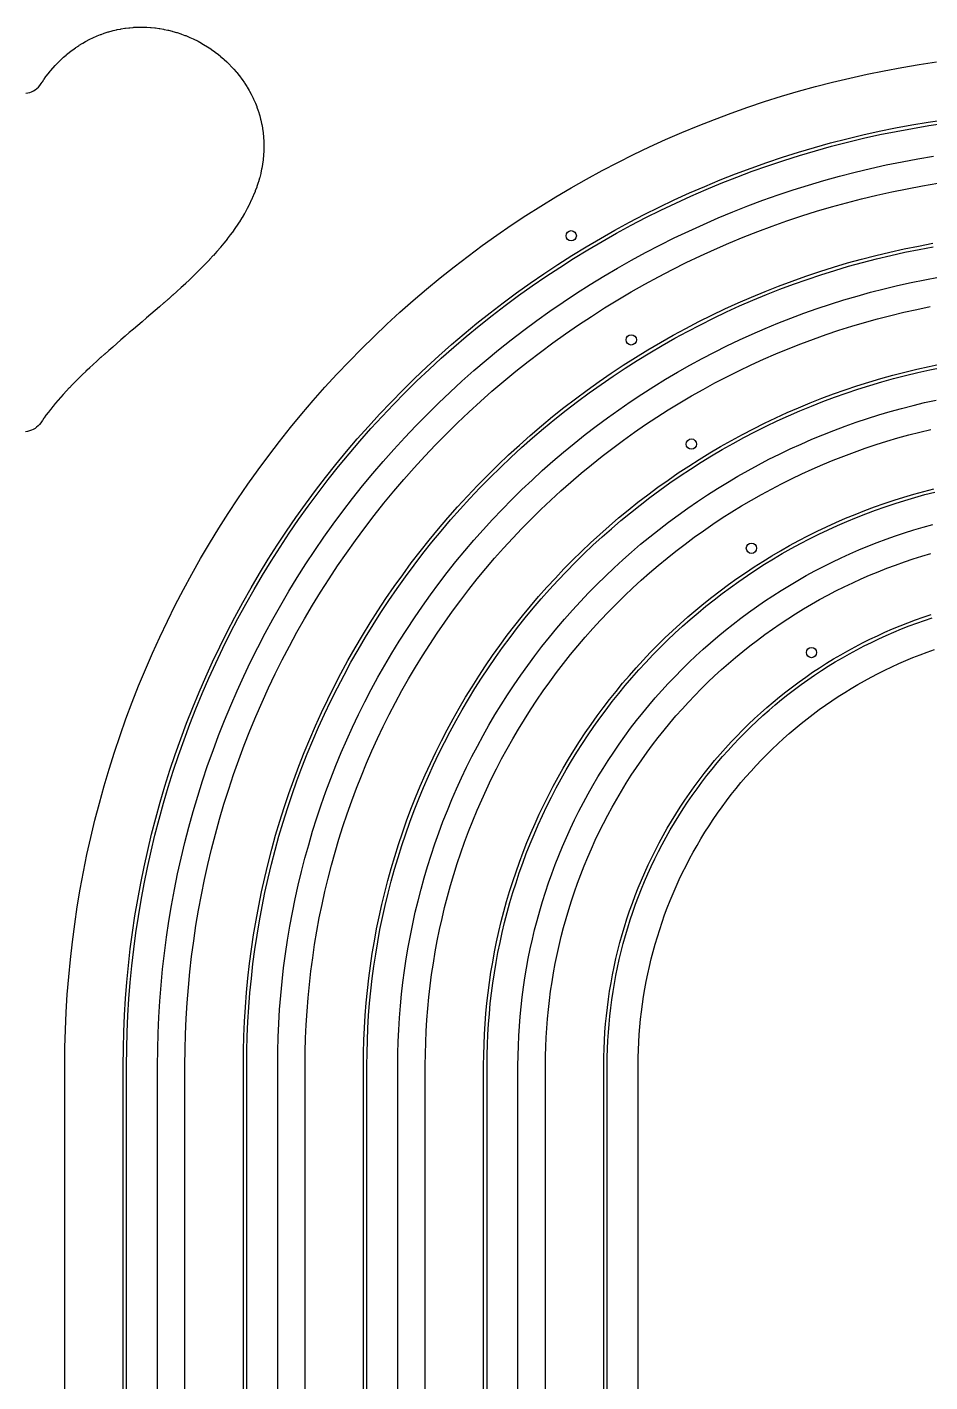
# Model space of a CAD drawing. Header units: metres. Extents: x 9 to 1211, y 9 to 2781.
# Drawn here: x 610 to 873, y 1001.8 to 1396.3 of the extents above; entities that cross this region are included whole.
import ezdxf

# ---------------------------------------------------------------- set-up
doc = ezdxf.new("R2010")
doc.units = ezdxf.units.M
for name, color, linetype in [('ACIKLIK', 5, 'Continuous'), ('ASKI_DELIK', 6, 'Continuous'), ('CAM_SABLON', 4, 'Continuous'), ('DIS_KENAR_V91_Z3', 1, 'Continuous'), ('LAMBA_T4_Z4', 3, 'Continuous')]:
    doc.layers.add(name, color=color, linetype=linetype)

msp = doc.modelspace()

# ---------------------------------------------------------------- linework, layer by layer
at = {"layer": 'ACIKLIK'}
for points in [[(648, 304.12), (648, 1093.88), (648, 1093.88), (648.04, 1098.68), (648.16, 1103.35), (648.37, 1108.03), (648.65, 1112.69), (649.02, 1117.36), (649.47, 1122.01), (650, 1126.66), (650.61, 1131.3), (651.3, 1135.92), (652.07, 1140.54), (652.92, 1145.14), (653.86, 1149.72), (654.87, 1154.29), (655.96, 1158.83), (657.13, 1163.36), (658.38, 1167.87), (659.71, 1172.36), (661.12, 1176.82), (662.6, 1181.25), (664.16, 1185.66), (665.8, 1190.04), (667.52, 1194.39), (669.31, 1198.72), (671.17, 1203.01), (673.11, 1207.26), (675.12, 1211.48), (677.21, 1215.67), (679.37, 1219.82), (681.6, 1223.93), (683.91, 1228), (686.28, 1232.03), (688.72, 1236.02), (691.24, 1239.96), (693.82, 1243.86), (696.47, 1247.72), (699.18, 1251.53), (701.97, 1255.29), (704.81, 1259), (707.73, 1262.66), (710.7, 1266.27), (713.74, 1269.82), (716.84, 1273.33), (720, 1276.77), (723.22, 1280.17), (726.5, 1283.5), (729.83, 1286.78), (733.23, 1290), (736.67, 1293.16), (740.18, 1296.26), (743.73, 1299.3), (747.34, 1302.27), (751, 1305.19), (754.71, 1308.03), (758.47, 1310.82), (762.28, 1313.53), (766.14, 1316.18), (770.04, 1318.76), (773.98, 1321.28), (777.97, 1323.72), (782, 1326.09), (786.07, 1328.4), (790.18, 1330.63), (794.33, 1332.79), (798.52, 1334.88), (802.74, 1336.89), (806.99, 1338.83), (811.28, 1340.69), (815.61, 1342.48), (819.96, 1344.2), (824.34, 1345.84), (828.75, 1347.4), (833.18, 1348.88), (837.64, 1350.29), (842.13, 1351.62), (846.64, 1352.87), (851.17, 1354.04), (855.71, 1355.13), (860.28, 1356.14), (864.86, 1357.08), (869.46, 1357.93), (874.08, 1358.7)], [(683, 304.12), (683, 1093.88), (683, 1093.88), (683.04, 1098.07), (683.14, 1102.13), (683.32, 1106.19), (683.57, 1110.25), (683.89, 1114.31), (684.28, 1118.36), (684.74, 1122.4), (685.27, 1126.43), (685.87, 1130.45), (686.54, 1134.46), (687.28, 1138.46), (688.09, 1142.44), (688.97, 1146.41), (689.92, 1150.37), (690.94, 1154.3), (692.03, 1158.22), (693.18, 1162.12), (694.4, 1166), (695.7, 1169.86), (697.05, 1173.69), (698.48, 1177.5), (699.97, 1181.28), (701.52, 1185.04), (703.14, 1188.77), (704.83, 1192.47), (706.58, 1196.14), (708.4, 1199.78), (710.27, 1203.39), (712.21, 1206.96), (714.22, 1210.5), (716.28, 1214), (718.41, 1217.47), (720.59, 1220.9), (722.84, 1224.29), (725.14, 1227.64), (727.5, 1230.95), (729.92, 1234.22), (732.39, 1237.45), (734.93, 1240.63), (737.51, 1243.77), (740.15, 1246.86), (742.85, 1249.91), (745.6, 1252.9), (748.39, 1255.85), (751.24, 1258.76), (754.15, 1261.61), (757.1, 1264.4), (760.09, 1267.15), (763.14, 1269.85), (766.23, 1272.49), (769.37, 1275.07), (772.55, 1277.61), (775.78, 1280.08), (779.05, 1282.5), (782.36, 1284.86), (785.71, 1287.16), (789.1, 1289.41), (792.53, 1291.59), (796, 1293.72), (799.5, 1295.78), (803.04, 1297.79), (806.61, 1299.73), (810.22, 1301.6), (813.86, 1303.42), (817.53, 1305.17), (821.23, 1306.86), (824.96, 1308.48), (828.72, 1310.03), (832.5, 1311.52), (836.31, 1312.95), (840.14, 1314.3), (844, 1315.6), (847.88, 1316.82), (851.78, 1317.97), (855.7, 1319.06), (859.63, 1320.08), (863.59, 1321.03), (867.56, 1321.91), (871.54, 1322.72), (875.54, 1323.46)], [(718, 304.12), (718, 1093.88), (718, 1093.88), (718.03, 1097.46), (718.12, 1100.91), (718.27, 1104.36), (718.48, 1107.81), (718.75, 1111.26), (719.09, 1114.7), (719.48, 1118.13), (719.93, 1121.56), (720.44, 1124.97), (721.01, 1128.38), (721.64, 1131.78), (722.33, 1135.17), (723.08, 1138.54), (723.88, 1141.9), (724.75, 1145.25), (725.67, 1148.58), (726.65, 1151.89), (727.69, 1155.19), (728.79, 1158.46), (729.94, 1161.72), (731.15, 1164.96), (732.42, 1168.17), (733.74, 1171.36), (735.12, 1174.53), (736.55, 1177.68), (738.04, 1180.8), (739.58, 1183.89), (741.18, 1186.95), (742.83, 1189.99), (744.53, 1193), (746.28, 1195.98), (748.09, 1198.92), (749.94, 1201.84), (751.85, 1204.72), (753.81, 1207.57), (755.82, 1210.38), (757.87, 1213.16), (759.97, 1215.9), (762.13, 1218.6), (764.32, 1221.27), (766.57, 1223.9), (768.86, 1226.49), (771.19, 1229.03), (773.57, 1231.54), (775.99, 1234.01), (778.46, 1236.43), (780.97, 1238.81), (783.51, 1241.14), (786.1, 1243.43), (788.73, 1245.68), (791.4, 1247.87), (794.1, 1250.03), (796.84, 1252.13), (799.62, 1254.18), (802.43, 1256.19), (805.28, 1258.15), (808.16, 1260.06), (811.08, 1261.91), (814.02, 1263.72), (817, 1265.47), (820.01, 1267.17), (823.05, 1268.82), (826.11, 1270.42), (829.2, 1271.96), (832.32, 1273.45), (835.47, 1274.88), (838.64, 1276.26), (841.83, 1277.58), (845.04, 1278.85), (848.28, 1280.06), (851.54, 1281.21), (854.81, 1282.31), (858.11, 1283.35), (861.42, 1284.33), (864.75, 1285.25), (868.1, 1286.12), (871.46, 1286.92), (874.83, 1287.67)], [(753, 304.12), (753, 1093.88), (753, 1093.88), (753.03, 1096.84), (753.1, 1099.69), (753.22, 1102.53), (753.4, 1105.37), (753.62, 1108.21), (753.89, 1111.04), (754.22, 1113.86), (754.59, 1116.69), (755.01, 1119.5), (755.48, 1122.3), (756, 1125.1), (756.56, 1127.89), (757.18, 1130.67), (757.84, 1133.43), (758.56, 1136.19), (759.32, 1138.93), (760.12, 1141.66), (760.98, 1144.37), (761.88, 1147.07), (762.83, 1149.75), (763.83, 1152.41), (764.87, 1155.06), (765.96, 1157.69), (767.09, 1160.3), (768.27, 1162.89), (769.5, 1165.45), (770.77, 1168), (772.08, 1170.52), (773.44, 1173.02), (774.84, 1175.5), (776.28, 1177.95), (777.77, 1180.38), (779.3, 1182.78), (780.87, 1185.15), (782.48, 1187.49), (784.13, 1189.81), (785.82, 1192.1), (787.56, 1194.35), (789.33, 1196.58), (791.14, 1198.77), (792.98, 1200.94), (794.87, 1203.07), (796.79, 1205.17), (798.75, 1207.23), (800.74, 1209.26), (802.77, 1211.25), (804.83, 1213.21), (806.93, 1215.13), (809.06, 1217.02), (811.23, 1218.86), (813.42, 1220.67), (815.65, 1222.44), (817.9, 1224.18), (820.19, 1225.87), (822.51, 1227.52), (824.85, 1229.13), (827.22, 1230.7), (829.62, 1232.23), (832.05, 1233.72), (834.5, 1235.16), (836.98, 1236.56), (839.48, 1237.92), (842, 1239.23), (844.55, 1240.5), (847.11, 1241.73), (849.7, 1242.91), (852.31, 1244.04), (854.94, 1245.13), (857.59, 1246.17), (860.25, 1247.17), (862.93, 1248.12), (865.63, 1249.02), (868.34, 1249.88), (871.07, 1250.68), (873.81, 1251.44)], [(788, 304.12), (788, 1093.88), (788, 1093.88), (788.02, 1096.23), (788.08, 1098.47), (788.18, 1100.7), (788.31, 1102.93), (788.49, 1105.16), (788.7, 1107.38), (788.96, 1109.6), (789.25, 1111.81), (789.58, 1114.02), (789.95, 1116.23), (790.35, 1118.42), (790.8, 1120.61), (791.28, 1122.79), (791.8, 1124.97), (792.36, 1127.13), (792.96, 1129.28), (793.59, 1131.42), (794.27, 1133.55), (794.97, 1135.67), (795.72, 1137.78), (796.5, 1139.87), (797.32, 1141.95), (798.18, 1144.01), (799.07, 1146.06), (799.99, 1148.09), (800.96, 1150.11), (801.95, 1152.11), (802.98, 1154.09), (804.05, 1156.06), (805.15, 1158), (806.28, 1159.92), (807.45, 1161.83), (808.65, 1163.71), (809.88, 1165.58), (811.15, 1167.42), (812.45, 1169.24), (813.78, 1171.03), (815.14, 1172.8), (816.53, 1174.55), (817.95, 1176.28), (819.4, 1177.97), (820.88, 1179.65), (822.39, 1181.3), (823.93, 1182.92), (825.49, 1184.51), (827.08, 1186.07), (828.7, 1187.61), (830.35, 1189.12), (832.03, 1190.6), (833.72, 1192.05), (835.45, 1193.47), (837.2, 1194.86), (838.97, 1196.22), (840.76, 1197.55), (842.58, 1198.85), (844.42, 1200.12), (846.29, 1201.35), (848.17, 1202.55), (850.08, 1203.72), (852, 1204.85), (853.94, 1205.95), (855.91, 1207.02), (857.89, 1208.05), (859.89, 1209.04), (861.91, 1210.01), (863.94, 1210.93), (865.99, 1211.82), (868.05, 1212.68), (870.13, 1213.5), (872.22, 1214.28), (874.33, 1215.03)]]:
    msp.add_lwpolyline(points, dxfattribs=at)
at = {"layer": 'ASKI_DELIK'}
for centre in [(768.5, 1335.51), (786, 1305.19), (803.5, 1274.86), (821, 1244.52), (838.5, 1214.17)]:
    msp.add_circle(centre, 1.5, dxfattribs=at)
at = {"layer": 'CAM_SABLON'}
for points in [[(639, 304.08), (639, 1093.92), (639, 1093.92), (639.04, 1098.83), (639.17, 1103.67), (639.38, 1108.5), (639.68, 1113.32), (640.05, 1118.14), (640.52, 1122.95), (641.07, 1127.76), (641.7, 1132.55), (642.41, 1137.33), (643.21, 1142.1), (644.09, 1146.85), (645.05, 1151.59), (646.1, 1156.31), (647.23, 1161.01), (648.44, 1165.69), (649.73, 1170.35), (651.1, 1174.99), (652.56, 1179.6), (654.09, 1184.18), (655.71, 1188.74), (657.4, 1193.27), (659.17, 1197.77), (661.02, 1202.23), (662.95, 1206.67), (664.95, 1211.06), (667.03, 1215.43), (669.19, 1219.76), (671.42, 1224.04), (673.73, 1228.29), (676.11, 1232.5), (678.57, 1236.67), (681.09, 1240.79), (683.69, 1244.86), (686.36, 1248.9), (689.1, 1252.88), (691.9, 1256.82), (694.78, 1260.7), (697.72, 1264.54), (700.73, 1268.32), (703.81, 1272.05), (706.95, 1275.73), (710.15, 1279.35), (713.42, 1282.91), (716.74, 1286.42), (720.13, 1289.87), (723.58, 1293.26), (727.09, 1296.58), (730.65, 1299.85), (734.27, 1303.05), (737.95, 1306.19), (741.68, 1309.27), (745.46, 1312.28), (749.3, 1315.22), (753.18, 1318.1), (757.12, 1320.9), (761.1, 1323.64), (765.14, 1326.31), (769.21, 1328.91), (773.33, 1331.43), (777.5, 1333.89), (781.71, 1336.27), (785.96, 1338.58), (790.24, 1340.81), (794.57, 1342.97), (798.94, 1345.05), (803.33, 1347.05), (807.77, 1348.98), (812.23, 1350.83), (816.73, 1352.6), (821.26, 1354.29), (825.82, 1355.91), (830.4, 1357.44), (835.01, 1358.9), (839.65, 1360.27), (844.31, 1361.56), (848.99, 1362.77), (853.69, 1363.9), (858.41, 1364.95), (863.15, 1365.91), (867.9, 1366.79), (872.67, 1367.59), (877.45, 1368.3)], [(674, 304.08), (674, 1093.92), (674, 1093.92), (674.04, 1098.22), (674.15, 1102.45), (674.33, 1106.67), (674.59, 1110.88), (674.92, 1115.09), (675.33, 1119.3), (675.8, 1123.49), (676.36, 1127.68), (676.98, 1131.86), (677.68, 1136.02), (678.45, 1140.18), (679.29, 1144.31), (680.2, 1148.44), (681.19, 1152.54), (682.25, 1156.63), (683.38, 1160.7), (684.57, 1164.75), (685.84, 1168.78), (687.19, 1172.79), (688.6, 1176.77), (690.07, 1180.72), (691.62, 1184.65), (693.24, 1188.56), (694.92, 1192.43), (696.67, 1196.27), (698.49, 1200.09), (700.38, 1203.87), (702.33, 1207.61), (704.34, 1211.32), (706.42, 1215), (708.57, 1218.64), (710.77, 1222.24), (713.04, 1225.8), (715.37, 1229.32), (717.77, 1232.81), (720.22, 1236.24), (722.73, 1239.64), (725.3, 1242.99), (727.93, 1246.3), (730.62, 1249.55), (733.36, 1252.77), (736.16, 1255.93), (739.01, 1259.04), (741.92, 1262.11), (744.88, 1265.12), (747.89, 1268.08), (750.96, 1270.99), (754.07, 1273.84), (757.23, 1276.64), (760.45, 1279.38), (763.7, 1282.07), (767.01, 1284.7), (770.36, 1287.27), (773.76, 1289.78), (777.19, 1292.23), (780.68, 1294.63), (784.2, 1296.96), (787.76, 1299.23), (791.36, 1301.43), (795, 1303.58), (798.68, 1305.66), (802.39, 1307.67), (806.13, 1309.62), (809.91, 1311.51), (813.73, 1313.33), (817.57, 1315.08), (821.44, 1316.76), (825.35, 1318.38), (829.28, 1319.93), (833.23, 1321.4), (837.21, 1322.81), (841.22, 1324.16), (845.25, 1325.43), (849.3, 1326.62), (853.37, 1327.75), (857.46, 1328.81), (861.56, 1329.8), (865.69, 1330.71), (869.82, 1331.55), (873.98, 1332.32)], [(709, 304.08), (709, 1093.92), (709, 1093.92), (709.03, 1097.61), (709.13, 1101.22), (709.28, 1104.83), (709.5, 1108.44), (709.79, 1112.04), (710.13, 1115.64), (710.54, 1119.23), (711.02, 1122.81), (711.55, 1126.38), (712.15, 1129.95), (712.8, 1133.5), (713.52, 1137.04), (714.31, 1140.56), (715.15, 1144.08), (716.05, 1147.58), (717.02, 1151.06), (718.05, 1154.52), (719.13, 1157.97), (720.28, 1161.39), (721.48, 1164.8), (722.75, 1168.18), (724.07, 1171.54), (725.46, 1174.88), (726.9, 1178.19), (728.39, 1181.48), (729.95, 1184.74), (731.56, 1187.98), (733.23, 1191.18), (734.95, 1194.36), (736.73, 1197.5), (738.57, 1200.61), (740.45, 1203.69), (742.4, 1206.74), (744.39, 1209.75), (746.44, 1212.73), (748.53, 1215.67), (750.68, 1218.58), (752.88, 1221.44), (755.13, 1224.27), (757.43, 1227.06), (759.78, 1229.8), (762.17, 1232.51), (764.61, 1235.17), (767.1, 1237.79), (769.63, 1240.37), (772.21, 1242.9), (774.83, 1245.39), (777.49, 1247.83), (780.2, 1250.22), (782.94, 1252.57), (785.73, 1254.87), (788.56, 1257.12), (791.42, 1259.32), (794.33, 1261.47), (797.27, 1263.56), (800.25, 1265.61), (803.26, 1267.6), (806.31, 1269.55), (809.39, 1271.43), (812.5, 1273.27), (815.64, 1275.05), (818.82, 1276.77), (822.02, 1278.44), (825.26, 1280.05), (828.52, 1281.61), (831.81, 1283.1), (835.12, 1284.54), (838.46, 1285.93), (841.82, 1287.25), (845.2, 1288.52), (848.61, 1289.72), (852.03, 1290.87), (855.48, 1291.95), (858.94, 1292.98), (862.42, 1293.95), (865.92, 1294.85), (869.44, 1295.69), (872.96, 1296.48), (876.5, 1297.2)], [(744, 304.08), (744, 1093.92), (744, 1093.92), (744.03, 1097), (744.11, 1100), (744.24, 1103), (744.42, 1106), (744.66, 1108.99), (744.94, 1111.98), (745.28, 1114.96), (745.67, 1117.94), (746.12, 1120.91), (746.61, 1123.87), (747.16, 1126.82), (747.76, 1129.76), (748.41, 1132.69), (749.11, 1135.61), (749.86, 1138.52), (750.66, 1141.41), (751.52, 1144.29), (752.42, 1147.15), (753.37, 1150), (754.37, 1152.83), (755.42, 1155.64), (756.53, 1158.43), (757.67, 1161.21), (758.87, 1163.96), (760.12, 1166.69), (761.41, 1169.4), (762.75, 1172.09), (764.13, 1174.75), (765.57, 1177.39), (767.04, 1180), (768.57, 1182.59), (770.14, 1185.15), (771.75, 1187.68), (773.41, 1190.18), (775.11, 1192.65), (776.85, 1195.1), (778.64, 1197.51), (780.46, 1199.89), (782.33, 1202.24), (784.24, 1204.56), (786.19, 1206.84), (788.18, 1209.09), (790.21, 1211.3), (792.27, 1213.48), (794.38, 1215.62), (796.52, 1217.73), (798.7, 1219.79), (800.91, 1221.82), (803.16, 1223.81), (805.44, 1225.76), (807.76, 1227.67), (810.11, 1229.54), (812.49, 1231.36), (814.9, 1233.15), (817.35, 1234.89), (819.82, 1236.59), (822.32, 1238.25), (824.85, 1239.86), (827.41, 1241.43), (830, 1242.96), (832.61, 1244.43), (835.25, 1245.87), (837.91, 1247.25), (840.6, 1248.59), (843.31, 1249.88), (846.04, 1251.13), (848.79, 1252.33), (851.57, 1253.47), (854.36, 1254.58), (857.17, 1255.63), (860, 1256.63), (862.85, 1257.58), (865.71, 1258.48), (868.59, 1259.34), (871.48, 1260.14), (874.39, 1260.89)], [(779, 304.08), (779, 1093.92), (779, 1093.92), (779.02, 1096.39), (779.08, 1098.78), (779.19, 1101.17), (779.33, 1103.56), (779.52, 1105.94), (779.75, 1108.32), (780.02, 1110.7), (780.33, 1113.07), (780.69, 1115.43), (781.08, 1117.79), (781.52, 1120.14), (781.99, 1122.48), (782.51, 1124.82), (783.07, 1127.14), (783.67, 1129.46), (784.31, 1131.76), (784.99, 1134.05), (785.71, 1136.34), (786.46, 1138.6), (787.26, 1140.86), (788.1, 1143.1), (788.98, 1145.32), (789.89, 1147.53), (790.84, 1149.72), (791.84, 1151.9), (792.87, 1154.06), (793.93, 1156.2), (795.04, 1158.32), (796.18, 1160.42), (797.36, 1162.5), (798.57, 1164.56), (799.82, 1166.6), (801.1, 1168.62), (802.42, 1170.61), (803.78, 1172.58), (805.17, 1174.53), (806.59, 1176.45), (808.04, 1178.35), (809.53, 1180.22), (811.05, 1182.06), (812.61, 1183.88), (814.19, 1185.67), (815.81, 1187.43), (817.45, 1189.17), (819.13, 1190.87), (820.83, 1192.55), (822.57, 1194.19), (824.33, 1195.81), (826.12, 1197.39), (827.94, 1198.95), (829.78, 1200.47), (831.65, 1201.96), (833.55, 1203.41), (835.47, 1204.83), (837.42, 1206.22), (839.39, 1207.58), (841.38, 1208.9), (843.4, 1210.18), (845.44, 1211.43), (847.5, 1212.64), (849.58, 1213.82), (851.68, 1214.96), (853.8, 1216.07), (855.94, 1217.13), (858.1, 1218.16), (860.28, 1219.16), (862.47, 1220.11), (864.68, 1221.02), (866.9, 1221.9), (869.14, 1222.74), (871.4, 1223.54), (873.66, 1224.29)]]:
    msp.add_lwpolyline(points, dxfattribs=at)
at = {"layer": 'DIS_KENAR_V91_Z3'}
for points in [[(609.6, 1377), (610.19, 1377.09), (610.77, 1377.23), (611.33, 1377.44), (611.87, 1377.7), (612.38, 1378.01), (612.86, 1378.37), (613.3, 1378.78), (613.69, 1379.23), (614.13, 1379.84), (614.36, 1380.2), (614.45, 1380.33), (614.92, 1381.02), (615.01, 1381.15), (615.5, 1381.84), (615.6, 1381.97), (616.12, 1382.66), (616.22, 1382.79), (616.77, 1383.47), (616.88, 1383.6), (617.46, 1384.28), (617.57, 1384.41), (618.17, 1385.08), (618.29, 1385.2), (618.92, 1385.86), (619.05, 1385.99), (619.7, 1386.63), (619.84, 1386.76), (620.52, 1387.39), (620.65, 1387.51), (621.36, 1388.13), (621.5, 1388.25), (622.23, 1388.85), (622.38, 1388.97), (623.14, 1389.54), (623.29, 1389.66), (624.07, 1390.21), (624.23, 1390.33), (625.03, 1390.86), (625.2, 1390.97), (626.02, 1391.48), (626.2, 1391.58), (627.04, 1392.06), (627.22, 1392.16), (628.08, 1392.62), (628.27, 1392.71), (629.15, 1393.14), (629.34, 1393.23), (630.24, 1393.62), (630.44, 1393.7), (631.35, 1394.07), (631.56, 1394.15), (632.49, 1394.48), (632.7, 1394.55), (633.64, 1394.85), (633.85, 1394.91), (634.82, 1395.18), (635.03, 1395.24), (636.01, 1395.47), (636.22, 1395.52), (637.21, 1395.71), (637.43, 1395.75), (638.43, 1395.92), (638.65, 1395.95), (639.67, 1396.07), (639.89, 1396.1), (640.91, 1396.18), (641.13, 1396.2), (642.16, 1396.25), (642.39, 1396.26), (643.42, 1396.27), (643.64, 1396.27), (644.69, 1396.24), (644.91, 1396.23), (645.95, 1396.16), (646.18, 1396.15), (647.23, 1396.04), (647.44, 1396.01), (648.5, 1395.87), (648.71, 1395.84), (649.76, 1395.65), (649.98, 1395.61), (651.03, 1395.39), (651.24, 1395.34), (652.28, 1395.08), (652.5, 1395.02), (653.54, 1394.72), (653.74, 1394.65), (654.78, 1394.31), (654.98, 1394.24), (656, 1393.86), (656.2, 1393.78), (657.22, 1393.36), (657.42, 1393.28), (658.42, 1392.82), (658.61, 1392.73), (659.6, 1392.24), (659.79, 1392.14), (660.76, 1391.61), (660.95, 1391.51), (661.9, 1390.94), (662.08, 1390.83), (663.02, 1390.23), (663.2, 1390.12), (664.11, 1389.48), (664.29, 1389.36), (665.18, 1388.7), (665.35, 1388.57), (666.22, 1387.87), (666.38, 1387.73), (667.22, 1387.01), (667.38, 1386.87), (668.2, 1386.11), (668.35, 1385.96), (669.14, 1385.18), (669.29, 1385.03), (670.05, 1384.22), (670.19, 1384.06), (670.92, 1383.23), (671.06, 1383.06), (671.75, 1382.2), (671.88, 1382.03), (672.54, 1381.15), (672.67, 1380.97), (673.29, 1380.08), (673.42, 1379.89), (674, 1378.97), (674.12, 1378.78), (674.67, 1377.85), (674.78, 1377.65), (675.29, 1376.7), (675.4, 1376.5), (675.87, 1375.53), (675.97, 1375.32), (676.4, 1374.35), (676.49, 1374.13), (676.88, 1373.14), (676.96, 1372.92), (677.32, 1371.92), (677.39, 1371.7), (677.7, 1370.68), (677.77, 1370.46), (678.04, 1369.43), (678.1, 1369.2), (678.33, 1368.17), (678.38, 1367.94), (678.56, 1366.9), (678.6, 1366.66), (678.75, 1365.62), (678.78, 1365.38), (678.88, 1364.33), (678.9, 1364.09), (678.97, 1363.03), (678.98, 1362.79), (679, 1361.72), (679, 1361.49), (678.98, 1360.42), (678.97, 1360.18), (678.9, 1359.1), (678.88, 1358.87), (678.78, 1357.79), (678.75, 1357.56), (678.6, 1356.47), (678.57, 1356.25), (678.37, 1355.16), (678.33, 1354.94), (678.1, 1353.84), (678.05, 1353.63), (677.77, 1352.52), (677.71, 1352.32), (677.39, 1351.21), (677.32, 1351.01), (676.96, 1349.9), (676.89, 1349.71), (676.48, 1348.59), (676.41, 1348.41), (675.96, 1347.29), (675.88, 1347.12), (675.38, 1345.99), (675.31, 1345.83), (674.77, 1344.7), (674.69, 1344.54), (674.1, 1343.42), (674.02, 1343.27), (673.4, 1342.14), (673.31, 1341.99), (672.65, 1340.86), (672.57, 1340.73), (671.86, 1339.6), (671.78, 1339.47), (671.03, 1338.34), (670.95, 1338.22), (670.16, 1337.09), (670.08, 1336.98), (669.25, 1335.85), (669.18, 1335.75), (668.31, 1334.61), (668.24, 1334.52), (667.37, 1333.43), (667.3, 1333.34), (666.37, 1332.21), (666.3, 1332.13), (665.33, 1331), (665.26, 1330.92), (664.26, 1329.79), (664.2, 1329.72), (663.17, 1328.6), (663.11, 1328.53), (662.05, 1327.41), (661.99, 1327.35), (660.91, 1326.23), (660.85, 1326.18), (659.74, 1325.06), (659.69, 1325.01), (658.56, 1323.9), (658.51, 1323.85), (657.36, 1322.74), (657.32, 1322.7), (656.14, 1321.59), (656.1, 1321.56), (654.91, 1320.45), (654.88, 1320.42), (653.67, 1319.32), (653.64, 1319.29), (652.42, 1318.19), (652.39, 1318.17), (651.16, 1317.07), (651.13, 1317.05), (649.89, 1315.96), (649.87, 1315.94), (648.62, 1314.85), (648.6, 1314.84), (647.35, 1313.75), (647.33, 1313.74), (646.08, 1312.66), (646.07, 1312.65), (644.8, 1311.57), (644.8, 1311.57), (643.54, 1310.49), (642.27, 1309.42), (641.02, 1308.35), (639.78, 1307.3), (638.55, 1306.24), (637.34, 1305.2), (636.13, 1304.16), (634.94, 1303.12), (633.77, 1302.1), (632.61, 1301.07), (632.57, 1301.04), (631.47, 1300.05), (631.43, 1300.02), (630.36, 1299.04), (630.32, 1299), (629.27, 1298.04), (629.22, 1298), (628.2, 1297.05), (628.15, 1297), (627.16, 1296.06), (627.1, 1296.01), (626.14, 1295.08), (626.08, 1295.03), (625.15, 1294.11), (625.09, 1294.05), (624.18, 1293.15), (624.12, 1293.09), (623.25, 1292.2), (623.18, 1292.13), (622.34, 1291.26), (622.27, 1291.19), (621.47, 1290.33), (621.4, 1290.25), (620.62, 1289.41), (620.55, 1289.33), (619.81, 1288.51), (619.73, 1288.42), (619.02, 1287.61), (618.95, 1287.52), (618.27, 1286.73), (618.19, 1286.63), (617.55, 1285.86), (617.47, 1285.76), (616.87, 1285.01), (616.79, 1284.9), (616.21, 1284.17), (616.13, 1284.06), (615.59, 1283.35), (615.51, 1283.24), (615, 1282.54), (614.92, 1282.43), (614.45, 1281.76), (614.36, 1281.63), (613.96, 1281.04), (613.61, 1280.58), (613.21, 1280.15), (612.78, 1279.76), (612.31, 1279.41), (611.81, 1279.12), (611.28, 1278.87), (610.73, 1278.67), (610.16, 1278.53), (609.58, 1278.45)], [(621, 304), (621, 1094), (621, 1094), (621.04, 1099.15), (621.18, 1104.3), (621.4, 1109.44), (621.72, 1114.58), (622.12, 1119.71), (622.62, 1124.84), (623.2, 1129.95), (623.87, 1135.06), (624.63, 1140.15), (625.48, 1145.23), (626.42, 1150.29), (627.45, 1155.33), (628.56, 1160.36), (629.76, 1165.37), (631.05, 1170.35), (632.43, 1175.31), (633.89, 1180.25), (635.44, 1185.16), (637.07, 1190.04), (638.79, 1194.9), (640.59, 1199.72), (642.48, 1204.51), (644.45, 1209.27), (646.5, 1213.99), (648.64, 1218.67), (650.86, 1223.32), (653.15, 1227.93), (655.53, 1232.49), (657.99, 1237.02), (660.52, 1241.5), (663.14, 1245.94), (665.83, 1250.33), (668.59, 1254.67), (671.43, 1258.96), (674.35, 1263.21), (677.34, 1267.4), (680.4, 1271.54), (683.54, 1275.62), (686.74, 1279.65), (690.02, 1283.62), (693.36, 1287.54), (696.77, 1291.39), (700.25, 1295.19), (703.79, 1298.92), (707.4, 1302.6), (711.08, 1306.21), (714.81, 1309.75), (718.61, 1313.23), (722.46, 1316.64), (726.38, 1319.98), (730.35, 1323.26), (734.38, 1326.46), (738.46, 1329.6), (742.6, 1332.66), (746.79, 1335.65), (751.04, 1338.57), (755.33, 1341.41), (759.67, 1344.17), (764.06, 1346.86), (768.5, 1349.48), (772.98, 1352.01), (777.51, 1354.47), (782.07, 1356.85), (786.68, 1359.14), (791.33, 1361.36), (796.01, 1363.5), (800.73, 1365.55), (805.49, 1367.52), (810.28, 1369.41), (815.1, 1371.21), (819.96, 1372.93), (824.84, 1374.56), (829.75, 1376.11), (834.69, 1377.57), (839.65, 1378.95), (844.63, 1380.24), (849.64, 1381.44), (854.67, 1382.55), (859.71, 1383.58), (864.77, 1384.52), (869.85, 1385.37), (874.94, 1386.13)], [(656, 304), (656, 1094), (656, 1094), (656.04, 1098.54), (656.16, 1103.07), (656.36, 1107.61), (656.63, 1112.14), (656.99, 1116.66), (657.42, 1121.18), (657.94, 1125.69), (658.53, 1130.19), (659.2, 1134.67), (659.95, 1139.15), (660.78, 1143.61), (661.68, 1148.06), (662.66, 1152.49), (663.72, 1156.9), (664.86, 1161.29), (666.07, 1165.67), (667.36, 1170.02), (668.73, 1174.34), (670.17, 1178.65), (671.68, 1182.93), (673.27, 1187.18), (674.93, 1191.4), (676.67, 1195.59), (678.48, 1199.75), (680.36, 1203.88), (682.31, 1207.98), (684.34, 1212.04), (686.43, 1216.06), (688.6, 1220.05), (690.83, 1224), (693.14, 1227.91), (695.51, 1231.78), (697.95, 1235.61), (700.45, 1239.39), (703.02, 1243.13), (705.66, 1246.82), (708.35, 1250.47), (711.12, 1254.07), (713.94, 1257.62), (716.83, 1261.12), (719.78, 1264.58), (722.78, 1267.97), (725.85, 1271.32), (728.97, 1274.61), (732.15, 1277.85), (735.39, 1281.03), (738.68, 1284.15), (742.03, 1287.22), (745.42, 1290.22), (748.88, 1293.17), (752.38, 1296.06), (755.93, 1298.88), (759.53, 1301.65), (763.18, 1304.34), (766.87, 1306.98), (770.61, 1309.55), (774.39, 1312.05), (778.22, 1314.49), (782.09, 1316.86), (786, 1319.17), (789.95, 1321.4), (793.94, 1323.57), (797.96, 1325.66), (802.02, 1327.69), (806.12, 1329.64), (810.25, 1331.52), (814.41, 1333.33), (818.6, 1335.07), (822.82, 1336.73), (827.07, 1338.32), (831.35, 1339.83), (835.66, 1341.27), (839.98, 1342.64), (844.33, 1343.93), (848.71, 1345.14), (853.1, 1346.28), (857.51, 1347.34), (861.94, 1348.32), (866.39, 1349.22), (870.85, 1350.05), (875.33, 1350.8)], [(691, 304), (691, 1094), (691, 1094), (691.03, 1097.93), (691.14, 1101.85), (691.31, 1105.78), (691.55, 1109.7), (691.86, 1113.61), (692.23, 1117.52), (692.68, 1121.42), (693.19, 1125.31), (693.77, 1129.2), (694.42, 1133.07), (695.13, 1136.93), (695.92, 1140.78), (696.77, 1144.61), (697.68, 1148.43), (698.67, 1152.23), (699.72, 1156.02), (700.83, 1159.78), (702.01, 1163.53), (703.26, 1167.25), (704.57, 1170.95), (705.94, 1174.63), (707.38, 1178.29), (708.89, 1181.91), (710.45, 1185.52), (712.08, 1189.09), (713.77, 1192.63), (715.52, 1196.15), (717.34, 1199.63), (719.21, 1203.08), (721.14, 1206.5), (723.14, 1209.88), (725.19, 1213.23), (727.3, 1216.54), (729.47, 1219.82), (731.69, 1223.05), (733.97, 1226.25), (736.31, 1229.41), (738.7, 1232.52), (741.14, 1235.6), (743.64, 1238.63), (746.19, 1241.61), (748.79, 1244.55), (751.45, 1247.45), (754.15, 1250.3), (756.9, 1253.1), (759.7, 1255.85), (762.55, 1258.55), (765.45, 1261.21), (768.39, 1263.81), (771.37, 1266.36), (774.4, 1268.86), (777.48, 1271.3), (780.59, 1273.69), (783.75, 1276.03), (786.95, 1278.31), (790.18, 1280.53), (793.46, 1282.7), (796.77, 1284.81), (800.12, 1286.86), (803.5, 1288.86), (806.92, 1290.79), (810.37, 1292.66), (813.85, 1294.48), (817.37, 1296.23), (820.91, 1297.92), (824.48, 1299.55), (828.09, 1301.11), (831.71, 1302.62), (835.37, 1304.06), (839.05, 1305.43), (842.75, 1306.74), (846.47, 1307.99), (850.22, 1309.17), (853.98, 1310.28), (857.77, 1311.33), (861.57, 1312.32), (865.39, 1313.23), (869.22, 1314.08), (873.07, 1314.87)], [(726, 304), (726, 1094), (726, 1094), (726.03, 1097.32), (726.12, 1100.63), (726.26, 1103.94), (726.46, 1107.25), (726.72, 1110.56), (727.04, 1113.86), (727.42, 1117.16), (727.85, 1120.44), (728.34, 1123.72), (728.89, 1126.99), (729.49, 1130.25), (730.15, 1133.5), (730.87, 1136.74), (731.64, 1139.97), (732.47, 1143.18), (733.36, 1146.37), (734.3, 1149.55), (735.3, 1152.71), (736.35, 1155.86), (737.46, 1158.98), (738.62, 1162.09), (739.84, 1165.18), (741.1, 1168.24), (742.43, 1171.28), (743.8, 1174.3), (745.23, 1177.29), (746.71, 1180.26), (748.24, 1183.2), (749.82, 1186.11), (751.46, 1189), (753.14, 1191.86), (754.87, 1194.68), (756.65, 1197.48), (758.48, 1200.25), (760.36, 1202.98), (762.29, 1205.68), (764.26, 1208.34), (766.28, 1210.98), (768.34, 1213.57), (770.45, 1216.13), (772.61, 1218.65), (774.8, 1221.13), (777.04, 1223.58), (779.33, 1225.99), (781.65, 1228.35), (784.01, 1230.67), (786.42, 1232.96), (788.87, 1235.2), (791.35, 1237.39), (793.87, 1239.55), (796.43, 1241.66), (799.02, 1243.72), (801.66, 1245.74), (804.32, 1247.71), (807.02, 1249.64), (809.75, 1251.52), (812.52, 1253.35), (815.32, 1255.13), (818.14, 1256.86), (821, 1258.54), (823.89, 1260.18), (826.8, 1261.76), (829.74, 1263.29), (832.71, 1264.77), (835.7, 1266.2), (838.72, 1267.57), (841.76, 1268.9), (844.82, 1270.16), (847.91, 1271.38), (851.02, 1272.54), (854.14, 1273.65), (857.29, 1274.7), (860.45, 1275.7), (863.63, 1276.64), (866.82, 1277.53), (870.03, 1278.36), (873.26, 1279.13)], [(761, 304), (761, 1094), (761, 1094), (761.02, 1096.71), (761.09, 1099.41), (761.21, 1102.11), (761.38, 1104.81), (761.59, 1107.51), (761.85, 1110.2), (762.16, 1112.89), (762.51, 1115.57), (762.91, 1118.25), (763.35, 1120.92), (763.85, 1123.58), (764.39, 1126.23), (764.97, 1128.87), (765.6, 1131.5), (766.28, 1134.12), (767, 1136.72), (767.77, 1139.32), (768.59, 1141.9), (769.44, 1144.46), (770.35, 1147.01), (771.3, 1149.55), (772.29, 1152.06), (773.32, 1154.56), (774.4, 1157.04), (775.52, 1159.51), (776.69, 1161.95), (777.89, 1164.37), (779.14, 1166.77), (780.43, 1169.15), (781.77, 1171.5), (783.14, 1173.83), (784.55, 1176.14), (786.01, 1178.42), (787.5, 1180.67), (789.03, 1182.9), (790.6, 1185.11), (792.21, 1187.28), (793.86, 1189.43), (795.54, 1191.54), (797.26, 1193.63), (799.02, 1195.69), (800.81, 1197.72), (802.64, 1199.71), (804.5, 1201.67), (806.4, 1203.6), (808.33, 1205.5), (810.29, 1207.36), (812.28, 1209.19), (814.31, 1210.98), (816.37, 1212.74), (818.46, 1214.46), (820.57, 1216.14), (822.72, 1217.79), (824.89, 1219.4), (827.1, 1220.97), (829.33, 1222.5), (831.58, 1223.99), (833.86, 1225.45), (836.17, 1226.86), (838.5, 1228.23), (840.85, 1229.57), (843.23, 1230.86), (845.63, 1232.11), (848.05, 1233.31), (850.49, 1234.48), (852.96, 1235.6), (855.44, 1236.68), (857.94, 1237.71), (860.45, 1238.7), (862.99, 1239.65), (865.54, 1240.56), (868.1, 1241.41), (870.68, 1242.23), (873.28, 1243)]]:
    msp.add_lwpolyline(points, dxfattribs=at)
at = {"layer": 'LAMBA_T4_Z4'}
for points in [[(638, 304.07), (638, 1093.93), (638, 1093.93), (638.04, 1098.85), (638.17, 1103.7), (638.38, 1108.55), (638.68, 1113.39), (639.06, 1118.23), (639.52, 1123.06), (640.07, 1127.88), (640.71, 1132.69), (641.42, 1137.49), (642.22, 1142.27), (643.11, 1147.04), (644.08, 1151.8), (645.13, 1156.54), (646.26, 1161.25), (647.47, 1165.95), (648.77, 1170.63), (650.15, 1175.28), (651.61, 1179.91), (653.15, 1184.51), (654.77, 1189.08), (656.47, 1193.63), (658.24, 1198.14), (660.1, 1202.62), (662.03, 1207.07), (664.05, 1211.49), (666.14, 1215.87), (668.3, 1220.21), (670.54, 1224.51), (672.86, 1228.78), (675.25, 1233), (677.71, 1237.18), (680.24, 1241.32), (682.85, 1245.41), (685.53, 1249.46), (688.28, 1253.45), (691.09, 1257.4), (693.98, 1261.3), (696.93, 1265.15), (699.95, 1268.95), (703.04, 1272.69), (706.19, 1276.38), (709.41, 1280.02), (712.68, 1283.6), (716.02, 1287.11), (719.42, 1290.58), (722.89, 1293.98), (726.4, 1297.32), (729.98, 1300.59), (733.62, 1303.81), (737.31, 1306.96), (741.05, 1310.05), (744.85, 1313.07), (748.7, 1316.02), (752.6, 1318.91), (756.55, 1321.72), (760.54, 1324.47), (764.59, 1327.15), (768.68, 1329.76), (772.82, 1332.29), (777, 1334.75), (781.22, 1337.14), (785.49, 1339.46), (789.79, 1341.7), (794.13, 1343.86), (798.51, 1345.95), (802.93, 1347.97), (807.38, 1349.9), (811.86, 1351.76), (816.37, 1353.53), (820.92, 1355.23), (825.49, 1356.85), (830.09, 1358.39), (834.72, 1359.85), (839.37, 1361.23), (844.05, 1362.53), (848.75, 1363.74), (853.46, 1364.87), (858.2, 1365.92), (862.96, 1366.89), (867.73, 1367.78), (872.51, 1368.58), (877.31, 1369.29)], [(673, 304.07), (673, 1093.93), (673, 1093.93), (673.04, 1098.24), (673.15, 1102.48), (673.33, 1106.72), (673.59, 1110.95), (673.93, 1115.18), (674.33, 1119.4), (674.81, 1123.61), (675.37, 1127.82), (675.99, 1132.01), (676.69, 1136.2), (677.47, 1140.37), (678.31, 1144.52), (679.23, 1148.66), (680.22, 1152.79), (681.28, 1156.89), (682.41, 1160.98), (683.62, 1165.05), (684.89, 1169.09), (686.24, 1173.11), (687.66, 1177.11), (689.14, 1181.08), (690.69, 1185.03), (692.32, 1188.95), (694.01, 1192.84), (695.77, 1196.7), (697.59, 1200.52), (699.49, 1204.32), (701.44, 1208.08), (703.47, 1211.81), (705.56, 1215.5), (707.71, 1219.15), (709.92, 1222.77), (712.2, 1226.35), (714.54, 1229.88), (716.95, 1233.38), (719.41, 1236.83), (721.93, 1240.24), (724.51, 1243.61), (727.15, 1246.92), (729.85, 1250.2), (732.61, 1253.42), (735.42, 1256.6), (738.28, 1259.73), (741.2, 1262.8), (744.17, 1265.83), (747.2, 1268.8), (750.27, 1271.72), (753.4, 1274.58), (756.58, 1277.39), (759.8, 1280.15), (763.08, 1282.85), (766.39, 1285.49), (769.76, 1288.07), (773.17, 1290.59), (776.62, 1293.05), (780.12, 1295.46), (783.65, 1297.8), (787.23, 1300.08), (790.85, 1302.29), (794.5, 1304.44), (798.19, 1306.53), (801.92, 1308.56), (805.68, 1310.51), (809.48, 1312.41), (813.3, 1314.23), (817.16, 1315.99), (821.05, 1317.68), (824.97, 1319.31), (828.92, 1320.86), (832.89, 1322.34), (836.89, 1323.76), (840.91, 1325.11), (844.95, 1326.38), (849.02, 1327.59), (853.11, 1328.72), (857.21, 1329.78), (861.34, 1330.77), (865.48, 1331.69), (869.63, 1332.53), (873.8, 1333.31)], [(708, 304.07), (708, 1093.93), (708, 1093.93), (708.03, 1097.63), (708.13, 1101.26), (708.29, 1104.89), (708.51, 1108.51), (708.79, 1112.13), (709.14, 1115.74), (709.55, 1119.35), (710.02, 1122.95), (710.56, 1126.54), (711.16, 1130.12), (711.82, 1133.69), (712.55, 1137.25), (713.33, 1140.79), (714.18, 1144.32), (715.09, 1147.83), (716.06, 1151.33), (717.09, 1154.81), (718.18, 1158.28), (719.33, 1161.72), (720.54, 1165.14), (721.82, 1168.54), (723.15, 1171.92), (724.54, 1175.27), (725.98, 1178.6), (727.49, 1181.9), (729.05, 1185.18), (730.67, 1188.43), (732.35, 1191.65), (734.08, 1194.84), (735.87, 1198), (737.71, 1201.13), (739.61, 1204.22), (741.56, 1207.28), (743.56, 1210.31), (745.62, 1213.3), (747.72, 1216.26), (749.88, 1219.18), (752.09, 1222.06), (754.35, 1224.9), (756.66, 1227.7), (759.02, 1230.46), (761.43, 1233.18), (763.88, 1235.86), (766.38, 1238.49), (768.92, 1241.08), (771.51, 1243.62), (774.14, 1246.12), (776.82, 1248.57), (779.54, 1250.98), (782.3, 1253.34), (785.1, 1255.65), (787.94, 1257.91), (790.82, 1260.12), (793.74, 1262.28), (796.7, 1264.38), (799.69, 1266.44), (802.72, 1268.44), (805.78, 1270.39), (808.87, 1272.29), (812, 1274.13), (815.16, 1275.92), (818.35, 1277.65), (821.57, 1279.33), (824.82, 1280.95), (828.1, 1282.51), (831.4, 1284.02), (834.73, 1285.46), (838.08, 1286.85), (841.46, 1288.18), (844.86, 1289.46), (848.28, 1290.67), (851.72, 1291.82), (855.19, 1292.91), (858.67, 1293.94), (862.17, 1294.91), (865.68, 1295.82), (869.21, 1296.67), (872.75, 1297.45), (876.31, 1298.18)], [(743, 304.07), (743, 1093.93), (743, 1093.93), (743.03, 1097.02), (743.11, 1100.04), (743.24, 1103.05), (743.42, 1106.07), (743.66, 1109.08), (743.95, 1112.08), (744.29, 1115.08), (744.68, 1118.08), (745.13, 1121.06), (745.63, 1124.04), (746.18, 1127.01), (746.78, 1129.97), (747.43, 1132.92), (748.14, 1135.85), (748.9, 1138.78), (749.7, 1141.69), (750.56, 1144.58), (751.47, 1147.46), (752.43, 1150.32), (753.43, 1153.17), (754.49, 1156), (755.6, 1158.81), (756.75, 1161.6), (757.96, 1164.37), (759.21, 1167.11), (760.51, 1169.84), (761.86, 1172.54), (763.25, 1175.22), (764.69, 1177.87), (766.18, 1180.5), (767.71, 1183.1), (769.29, 1185.68), (770.91, 1188.22), (772.58, 1190.74), (774.29, 1193.23), (776.04, 1195.69), (777.84, 1198.11), (779.67, 1200.51), (781.55, 1202.87), (783.47, 1205.2), (785.44, 1207.5), (787.44, 1209.76), (789.48, 1211.99), (791.55, 1214.18), (793.67, 1216.33), (795.82, 1218.45), (798.01, 1220.52), (800.24, 1222.56), (802.5, 1224.56), (804.8, 1226.53), (807.13, 1228.45), (809.49, 1230.33), (811.89, 1232.16), (814.31, 1233.96), (816.77, 1235.71), (819.26, 1237.42), (821.78, 1239.09), (824.32, 1240.71), (826.9, 1242.29), (829.5, 1243.82), (832.13, 1245.31), (834.78, 1246.75), (837.46, 1248.14), (840.16, 1249.49), (842.89, 1250.79), (845.63, 1252.04), (848.4, 1253.25), (851.19, 1254.4), (854, 1255.51), (856.83, 1256.57), (859.68, 1257.57), (862.54, 1258.53), (865.42, 1259.44), (868.31, 1260.3), (871.22, 1261.1), (874.15, 1261.86)], [(778, 304.07), (778, 1093.93), (778, 1093.93), (778.02, 1096.41), (778.08, 1098.82), (778.19, 1101.22), (778.34, 1103.63), (778.53, 1106.03), (778.76, 1108.42), (779.03, 1110.82), (779.34, 1113.21), (779.7, 1115.59), (780.1, 1117.96), (780.54, 1120.33), (781.02, 1122.69), (781.54, 1125.04), (782.1, 1127.39), (782.7, 1129.72), (783.35, 1132.04), (784.03, 1134.35), (784.75, 1136.64), (785.52, 1138.93), (786.32, 1141.2), (787.17, 1143.45), (788.05, 1145.7), (788.97, 1147.92), (789.93, 1150.13), (790.93, 1152.32), (791.97, 1154.49), (793.04, 1156.65), (794.15, 1158.79), (795.3, 1160.9), (796.49, 1163), (797.71, 1165.07), (798.97, 1167.13), (800.26, 1169.16), (801.59, 1171.17), (802.96, 1173.15), (804.36, 1175.11), (805.79, 1177.05), (807.26, 1178.96), (808.75, 1180.85), (810.29, 1182.7), (811.85, 1184.54), (813.45, 1186.34), (815.07, 1188.12), (816.73, 1189.86), (818.42, 1191.58), (820.14, 1193.27), (821.88, 1194.93), (823.66, 1196.55), (825.46, 1198.15), (827.3, 1199.71), (829.15, 1201.25), (831.04, 1202.74), (832.95, 1204.21), (834.89, 1205.64), (836.85, 1207.04), (838.83, 1208.41), (840.84, 1209.74), (842.87, 1211.03), (844.93, 1212.29), (847, 1213.51), (849.1, 1214.7), (851.21, 1215.85), (853.35, 1216.96), (855.51, 1218.03), (857.68, 1219.07), (859.87, 1220.07), (862.08, 1221.03), (864.3, 1221.95), (866.55, 1222.83), (868.8, 1223.68), (871.07, 1224.48), (873.36, 1225.25)]]:
    msp.add_lwpolyline(points, dxfattribs=at)

doc.saveas('drawing.dxf')
